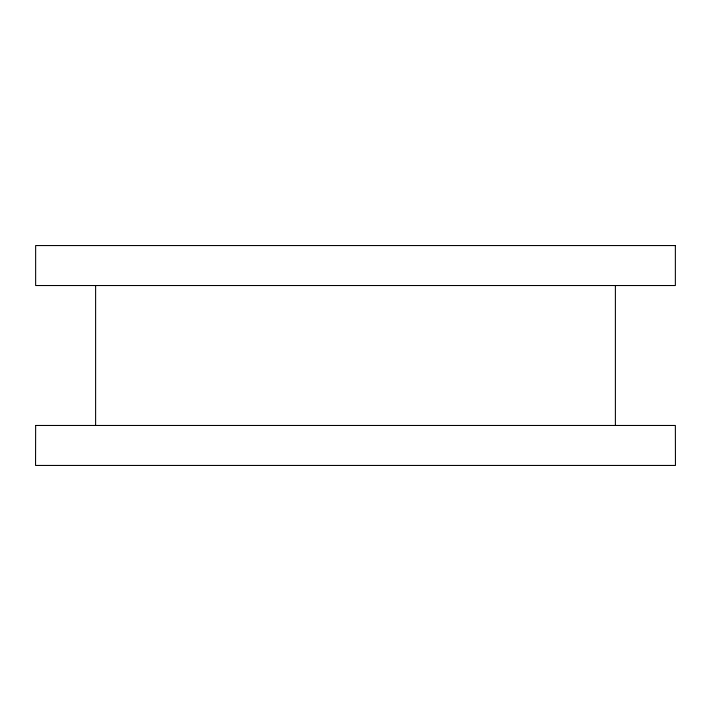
<?xml version="1.0" encoding="UTF-8"?>
<svg xmlns="http://www.w3.org/2000/svg" width="711" height="711" viewBox="0 0 711 711"><rect width="100%" height="100%" fill="white"/><g stroke="black" fill="none" stroke-linecap="round" stroke-linejoin="round"><path stroke-width="1.07" d="M615.388 285.529L615.388 425.471M95.612 285.529L95.612 425.471M35.639 425.471L35.55 465.447L675.45 465.447L675.361 425.471L35.639 425.471M675.361 245.553L35.639 245.553L35.639 285.529L675.361 285.529L675.361 245.553"/></g></svg>
